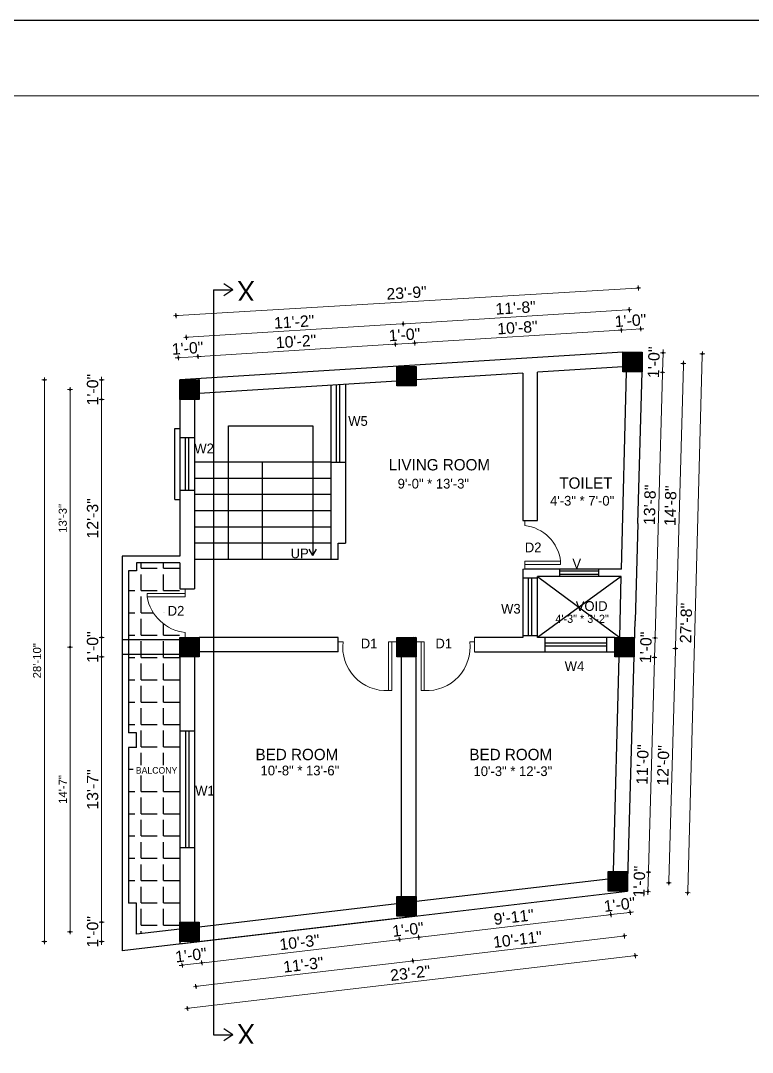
# Model space of a CAD drawing. Header units: inches. Extents: x 10143 to 20474, y -150 to 2442.
# Drawn here: x 18694 to 19145, y 1462 to 2098 of the extents above; entities that cross this region are included whole.
import ezdxf
from ezdxf.enums import TextEntityAlignment as Align

# ---------------------------------------------------------------- set-up
doc = ezdxf.new("R2010")
doc.units = ezdxf.units.IN
doc.header["$LTSCALE"] = 0.5
doc.header["$MEASUREMENT"] = 0
doc.header["$PDMODE"] = 66
for name, color, linetype, lineweight in [('0.13', 2, 'Continuous', 13), ('DW TEXT', 92, 'Continuous', 15), ('ELE1', 3, 'Continuous', 9), ('ELEVATION', 85, 'Continuous', 9), ('hatch', 9, 'Continuous', 0), ('Toilet', 7, 'Continuous', 25)]:
    doc.layers.add(name, color=color, linetype=linetype, lineweight=lineweight)
doc.styles.add('CEN', font='GOTHIC.TTF')
doc.styles.get("Standard").update_dxf_attribs({"font": 'arial.ttf'})
doc.dimstyles.new('S8', dxfattribs={"dimtxt": 5, "dimasz": 1, "dimexe": 6, "dimexo": 18, "dimgap": 1.9375, "dimtad": 1, "dimdec": 0, "dimzin": 3, "dimdsep": 46, "dimlunit": 4, "dimtxsty": 'Standard', "dimblk": 'dot 2', "dimcen": 12, "dimse1": 1, "dimse2": 1, "dimclrd": 1, "dimclre": 1, "dimclrt": 256, "dimadec": 0, "dimazin": 0, "dimtfac": 0.75, "dimtdec": 0, "dimtix": 1, "dimtmove": 1, "dimatfit": 3, "dimldrblk": 'DOT', "dimfxl": 1, "dimtolj": 1, "dimtzin": 0, "dimlwd": 9, "dimlwe": 9, "dimarcsym": 0})
pattern_1 = [(135, (19051.03505, -1856.22724), (-0.0883883476, -0.0883883476), [])]

# ---------------------------------------------------------------- blocks, each defined once
blk = doc.blocks.new('dot1')
at = {"layer": 'hatch'}
h = blk.add_hatch(color=256, dxfattribs=at)
edge = h.paths.add_edge_path()
edge.add_arc((0, 0), 1, 0, 360)
for p, q in [((3, 0), (-3, 0)), ((0, 3), (0, -3))]:
    blk.add_line(p, q, dxfattribs=at)
blk.add_circle((0, 0), 1, dxfattribs=at)
blk = doc.blocks.new('dot 2')
at = {"layer": 'hatch', "xscale": 0.5, "yscale": 0.5, "zscale": 0.5}
blk.add_blockref('dot1', (0, 0), dxfattribs=at)
blk = doc.blocks.new('*D2226')
at = {"layer": 'Defpoints', "color": 0, "transparency": 16777216}
for p in [(18792.19, 1528.5), (18804.19, 1529.92), (18805.73, 1516.8)]:
    blk.add_point(p, dxfattribs=at)
at = {"layer": 'Toilet', "color": 1, "lineweight": 9, "transparency": 16777216}
for p, q in [((18792.74, 1515.27), (18791.75, 1515.15)), ((18793.73, 1515.39), (18805.73, 1516.8)), ((18806.73, 1516.92), (18807.72, 1517.04))]:
    blk.add_line(p, q, dxfattribs=at)
for p, rotation in [((18793.73, 1515.39), 6.727351048226113), ((18805.73, 1516.8), 186.7273510482261)]:
    blk.add_blockref('dot 2', p, dxfattribs=dict(at, rotation=rotation))
at = {"layer": 'Toilet', "transparency": 16777216, "insert": (18799.09, 1521.57), "char_height": 7, "attachment_point": 5, "rotation": 6.72735}
blk.add_mtext('\\A1;1\'-0"', dxfattribs=at)
blk = doc.blocks.new('_Dot')
at = {"color": 0, "linetype": 'ByBlock', "lineweight": -2}
blk.add_line((-0.5, 0), (-1, 0), dxfattribs=at)
at = {"color": 0, "linetype": 'ByBlock', "const_width": 0.5}
blk.add_lwpolyline([(-0.25, 0, 1), (0.25, 0, 1)], format="xyb", close=True, dxfattribs=at)
blk = doc.blocks.new('*D2227')
at = {"layer": 'Defpoints', "color": 0, "transparency": 16777216}
for p in [(18925.81, 1545.68), (18804.19, 1529.92), (18927.52, 1531.17)]:
    blk.add_point(p, dxfattribs=at)
at = {"layer": 'Toilet', "color": 1, "lineweight": 9, "transparency": 16777216}
blk.add_line((18806.73, 1516.92), (18926.53, 1531.05), dxfattribs=at)
for p, rotation in [((18927.52, 1531.17), 6.727351048253515), ((18805.73, 1516.8), 186.7273510482535)]:
    blk.add_blockref('dot 2', p, dxfattribs=dict(at, rotation=rotation))
at = {"layer": 'Toilet', "transparency": 16777216, "insert": (18865.98, 1529.46), "char_height": 7, "attachment_point": 5, "rotation": 6.72735}
blk.add_mtext('\\A1;10\'-3"', dxfattribs=at)
blk = doc.blocks.new('*D2228')
at = {"layer": 'Defpoints', "color": 0, "transparency": 16777216}
for p in [(18925.81, 1545.68), (18937.81, 1545.68), (18939.35, 1532.56)]:
    blk.add_point(p, dxfattribs=at)
at = {"layer": 'Toilet', "color": 1, "lineweight": 9, "transparency": 16777216}
for p, q in [((18927.52, 1531.17), (18939.35, 1532.56)), ((18940.35, 1532.68), (18941.34, 1532.8)), ((18926.53, 1531.05), (18925.53, 1530.93))]:
    blk.add_line(p, q, dxfattribs=at)
for p, rotation in [((18927.52, 1531.17), 6.727351048253531), ((18939.35, 1532.56), 186.7273510482535)]:
    blk.add_blockref('dot 2', p, dxfattribs=dict(at, rotation=rotation))
at = {"layer": 'Toilet', "transparency": 16777216, "insert": (18932.79, 1537.34), "char_height": 7, "attachment_point": 5, "rotation": 6.72735}
blk.add_mtext('\\A1;1\'-0"', dxfattribs=at)
blk = doc.blocks.new('*D2229')
at = {"layer": 'Defpoints', "color": 0, "transparency": 16777216}
for p in [(19056.09, 1561.05), (18937.81, 1545.68), (19057.8, 1546.54)]:
    blk.add_point(p, dxfattribs=at)
at = {"layer": 'Toilet', "color": 1, "lineweight": 9, "transparency": 16777216}
blk.add_line((18940.35, 1532.68), (19056.8, 1546.42), dxfattribs=at)
for p, rotation in [((19057.8, 1546.54), 6.727351048253515), ((18939.35, 1532.56), 186.7273510482535)]:
    blk.add_blockref('dot 2', p, dxfattribs=dict(at, rotation=rotation))
at = {"layer": 'Toilet', "transparency": 16777216, "insert": (18997.93, 1545.02), "char_height": 7, "attachment_point": 5, "rotation": 6.72735}
blk.add_mtext('\\A1;9\'-11"', dxfattribs=at)
blk = doc.blocks.new('*D2230')
at = {"layer": 'Defpoints', "color": 0, "transparency": 16777216}
for p in [(19056.09, 1561.05), (19068.09, 1561.05), (19069.63, 1547.93)]:
    blk.add_point(p, dxfattribs=at)
at = {"layer": 'Toilet', "color": 1, "lineweight": 9, "transparency": 16777216}
for p, q in [((19056.8, 1546.42), (19055.81, 1546.3)), ((19057.8, 1546.54), (19069.63, 1547.93)), ((19070.63, 1548.05), (19071.62, 1548.17))]:
    blk.add_line(p, q, dxfattribs=at)
for p, rotation in [((19057.8, 1546.54), 6.727351048253531), ((19069.63, 1547.93), 186.7273510482535)]:
    blk.add_blockref('dot 2', p, dxfattribs=dict(at, rotation=rotation))
at = {"layer": 'Toilet', "transparency": 16777216, "insert": (19063.07, 1552.71), "char_height": 7, "attachment_point": 5, "rotation": 6.72735}
blk.add_mtext('\\A1;1\'-0"', dxfattribs=at)
blk = doc.blocks.new('*D2231')
at = {"layer": 'Defpoints', "color": 0, "transparency": 16777216}
for p in [(19062.09, 1567.05), (18931.81, 1551.68), (18935.78, 1518.04)]:
    blk.add_point(p, dxfattribs=at)
at = {"layer": 'Toilet', "color": 1, "lineweight": 9, "transparency": 16777216}
blk.add_line((19065.06, 1533.29), (18936.77, 1518.15), dxfattribs=at)
for p, rotation in [((19066.05, 1533.4), 6.727351048225874), ((18935.78, 1518.04), 186.7273510482259)]:
    blk.add_blockref('dot 2', p, dxfattribs=dict(at, rotation=rotation))
at = {"layer": 'Toilet', "transparency": 16777216, "insert": (19000.27, 1531.19), "char_height": 7, "attachment_point": 5, "rotation": 6.72735}
blk.add_mtext('\\A1;10\'-11"', dxfattribs=at)
blk = doc.blocks.new('*D2232')
at = {"layer": 'Defpoints', "color": 0, "transparency": 16777216}
for p in [(18931.81, 1551.68), (18798.19, 1535.92), (18802.15, 1502.27)]:
    blk.add_point(p, dxfattribs=at)
at = {"layer": 'Toilet', "color": 1, "lineweight": 9, "transparency": 16777216}
blk.add_line((18934.78, 1517.92), (18803.15, 1502.39), dxfattribs=at)
for p, rotation in [((18935.78, 1518.04), 6.727351048253611), ((18802.15, 1502.27), 186.7273510482536)]:
    blk.add_blockref('dot 2', p, dxfattribs=dict(at, rotation=rotation))
at = {"layer": 'Toilet', "transparency": 16777216, "insert": (18868.32, 1515.63), "char_height": 7, "attachment_point": 5, "rotation": 6.72735}
blk.add_mtext('\\A1;11\'-3"', dxfattribs=at)
blk = doc.blocks.new('*D2233')
at = {"layer": 'Defpoints', "color": 0, "transparency": 16777216}
for p in [(19068.09, 1561.05), (18792.19, 1528.5), (19072.78, 1521.25)]:
    blk.add_point(p, dxfattribs=at)
at = {"layer": 'Toilet', "color": 1, "lineweight": 9, "transparency": 16777216}
blk.add_line((18797.87, 1488.82), (19071.79, 1521.13), dxfattribs=at)
for p, rotation in [((19072.78, 1521.25), 6.727351048225743), ((18796.88, 1488.7), 186.7273510482257)]:
    blk.add_blockref('dot 2', p, dxfattribs=dict(at, rotation=rotation))
at = {"layer": 'Toilet', "transparency": 16777216, "insert": (18934.18, 1510.45), "char_height": 7, "attachment_point": 5, "rotation": 6.72735}
blk.add_mtext('\\A1;23\'-2"', dxfattribs=at)
blk = doc.blocks.new('*D2234')
at = {"layer": 'Defpoints', "color": 0, "transparency": 16777216}
for p in [(19066.13, 1711.41), (19097.52, 1710.53), (19062.09, 1567.05)]:
    blk.add_point(p, dxfattribs=at)
at = {"layer": 'Toilet', "color": 1, "lineweight": 9, "transparency": 16777216}
blk.add_line((19093.5, 1567.17), (19097.49, 1709.53), dxfattribs=at)
for p, rotation in [((19097.52, 1710.53), 88.39404783827474), ((19093.47, 1566.17), 268.3940478382747)]:
    blk.add_blockref('dot 2', p, dxfattribs=dict(at, rotation=rotation))
at = {"layer": 'Toilet', "transparency": 16777216, "insert": (19089.98, 1638.5), "char_height": 7, "attachment_point": 5, "rotation": 88.39405}
blk.add_mtext('\\A1;12\'-0"', dxfattribs=at)
blk = doc.blocks.new('*D2235')
at = {"layer": 'Defpoints', "color": 0, "transparency": 16777216}
for p in [(19071.06, 1887.14), (19102.44, 1886.26), (19066.13, 1711.41)]:
    blk.add_point(p, dxfattribs=at)
at = {"layer": 'Toilet', "color": 1, "lineweight": 9, "transparency": 16777216}
blk.add_line((19097.54, 1711.53), (19102.41, 1885.26), dxfattribs=at)
for p, rotation in [((19102.44, 1886.26), 88.3940478382136), ((19097.52, 1710.53), 268.3940478382136)]:
    blk.add_blockref('dot 2', p, dxfattribs=dict(at, rotation=rotation))
at = {"layer": 'Toilet', "transparency": 16777216, "insert": (19094.47, 1798.55), "char_height": 7, "attachment_point": 5, "rotation": 88.39405}
blk.add_mtext('\\A1;14\'-8"', dxfattribs=at)
blk = doc.blocks.new('*D2225')
at = {"layer": 'Defpoints', "color": 0, "transparency": 16777216}
for p in [(19068.42, 1573.05), (19080.93, 1572.69), (19068.09, 1561.05)]:
    blk.add_point(p, dxfattribs=at)
at = {"layer": 'Toilet', "color": 1, "lineweight": 9, "transparency": 16777216}
for p, q in [((19080.6, 1560.69), (19080.93, 1572.69)), ((19080.96, 1573.69), (19080.99, 1574.69)), ((19080.57, 1559.69), (19080.54, 1558.7))]:
    blk.add_line(p, q, dxfattribs=at)
for p, rotation in [((19080.93, 1572.69), 268.3940478382726), ((19080.6, 1560.69), 88.39404783827257)]:
    blk.add_blockref('dot 2', p, dxfattribs=dict(at, rotation=rotation))
at = {"layer": 'Toilet', "transparency": 16777216, "insert": (19075.25, 1566.85), "char_height": 7, "attachment_point": 5, "rotation": 88.39405}
blk.add_mtext('\\A1;1\'-0"', dxfattribs=at)
blk = doc.blocks.new('*D2236')
at = {"layer": 'Defpoints', "color": 0, "transparency": 16777216}
for p in [(19072.13, 1705.41), (19084.64, 1705.06), (19068.42, 1573.05)]:
    blk.add_point(p, dxfattribs=at)
at = {"layer": 'Toilet', "color": 1, "lineweight": 9, "transparency": 16777216}
blk.add_line((19080.96, 1573.69), (19084.62, 1704.06), dxfattribs=at)
for p, rotation in [((19084.64, 1705.06), 88.3940478382136), ((19080.93, 1572.69), 268.3940478382136)]:
    blk.add_blockref('dot 2', p, dxfattribs=dict(at, rotation=rotation))
at = {"layer": 'Toilet', "transparency": 16777216, "insert": (19077.28, 1639.03), "char_height": 7, "attachment_point": 5, "rotation": 88.39405}
blk.add_mtext('\\A1;11\'-0"', dxfattribs=at)
blk = doc.blocks.new('*D2237')
at = {"layer": 'Defpoints', "color": 0, "transparency": 16777216}
for p in [(19072.13, 1717.41), (19084.98, 1717.05), (19072.13, 1705.41)]:
    blk.add_point(p, dxfattribs=at)
at = {"layer": 'Toilet', "color": 1, "lineweight": 9, "transparency": 16777216}
for p, q in [((19084.64, 1705.06), (19084.98, 1717.05)), ((19085.01, 1718.05), (19085.04, 1719.05)), ((19084.62, 1704.06), (19084.59, 1703.06))]:
    blk.add_line(p, q, dxfattribs=at)
for p, rotation in [((19084.98, 1717.05), 268.3940478382136), ((19084.64, 1705.06), 88.39404783821358)]:
    blk.add_blockref('dot 2', p, dxfattribs=dict(at, rotation=rotation))
at = {"layer": 'Toilet', "transparency": 16777216, "insert": (19079.3, 1711.21), "char_height": 7, "attachment_point": 5, "rotation": 88.39405}
blk.add_mtext('\\A1;1\'-0"', dxfattribs=at)
blk = doc.blocks.new('*D2238')
at = {"layer": 'Defpoints', "color": 0, "transparency": 16777216}
for p in [(19077.06, 1881.14), (19089.57, 1880.79), (19072.13, 1717.41)]:
    blk.add_point(p, dxfattribs=at)
at = {"layer": 'Toilet', "color": 1, "lineweight": 9, "transparency": 16777216}
blk.add_line((19085.01, 1718.05), (19089.54, 1879.79), dxfattribs=at)
for p, rotation in [((19089.57, 1880.79), 88.3940478382136), ((19084.98, 1717.05), 268.3940478382136)]:
    blk.add_blockref('dot 2', p, dxfattribs=dict(at, rotation=rotation))
at = {"layer": 'Toilet', "transparency": 16777216, "insert": (19081.76, 1799.07), "char_height": 7, "attachment_point": 5, "rotation": 88.39405}
blk.add_mtext('\\A1;13\'-8"', dxfattribs=at)
blk = doc.blocks.new('*D2239')
at = {"layer": 'Defpoints', "color": 0, "transparency": 16777216}
for p in [(19077.06, 1893.14), (19089.91, 1892.78), (19077.06, 1881.14)]:
    blk.add_point(p, dxfattribs=at)
at = {"layer": 'Toilet', "color": 1, "lineweight": 9, "transparency": 16777216}
for p, q in [((19089.57, 1880.79), (19089.91, 1892.78)), ((19089.93, 1893.78), (19089.96, 1894.78)), ((19089.54, 1879.79), (19089.51, 1878.79))]:
    blk.add_line(p, q, dxfattribs=at)
for p, rotation in [((19089.91, 1892.78), 268.3940478382136), ((19089.57, 1880.79), 88.39404783821358)]:
    blk.add_blockref('dot 2', p, dxfattribs=dict(at, rotation=rotation))
at = {"layer": 'Toilet', "transparency": 16777216, "insert": (19084.23, 1886.94), "char_height": 7, "attachment_point": 5, "rotation": 88.39405}
blk.add_mtext('\\A1;1\'-0"', dxfattribs=at)
blk = doc.blocks.new('*D2240')
at = {"layer": 'Defpoints', "color": 0, "transparency": 16777216}
for p in [(19077.06, 1893.14), (19114.08, 1892.14), (19068.09, 1561.05)]:
    blk.add_point(p, dxfattribs=at)
at = {"layer": 'Toilet', "color": 1, "lineweight": 9, "transparency": 16777216}
blk.add_line((19105.13, 1561.04), (19114.05, 1891.14), dxfattribs=at)
for p, rotation in [((19114.08, 1892.14), 88.45204859075596), ((19105.1, 1560.04), 268.452048590756)]:
    blk.add_blockref('dot 2', p, dxfattribs=dict(at, rotation=rotation))
at = {"layer": 'Toilet', "transparency": 16777216, "insert": (19104.08, 1726.24), "char_height": 7, "attachment_point": 5, "rotation": 88.45205}
blk.add_mtext('\\A1;27\'-8"', dxfattribs=at)
blk = doc.blocks.new('*D2241')
at = {"layer": 'Defpoints', "color": 0, "transparency": 16777216}
for p in [(18803.33, 1890.49), (18792.19, 1876.09), (18804.19, 1876.84)]:
    blk.add_point(p, dxfattribs=at)
at = {"layer": 'Toilet', "color": 1, "lineweight": 9, "transparency": 16777216}
for p, q in [((18790.33, 1889.68), (18789.34, 1889.62)), ((18791.33, 1889.74), (18803.33, 1890.49)), ((18804.33, 1890.55), (18805.33, 1890.61))]:
    blk.add_line(p, q, dxfattribs=at)
for p, rotation in [((18791.33, 1889.74), 3.575827605927389), ((18803.33, 1890.49), 183.5758276059273)]:
    blk.add_blockref('dot 2', p, dxfattribs=dict(at, rotation=rotation))
at = {"layer": 'Toilet', "transparency": 16777216, "insert": (18796.99, 1895.62), "char_height": 7, "attachment_point": 5, "rotation": 3.57583}
blk.add_mtext('\\A1;1\'-0"', dxfattribs=at)
blk = doc.blocks.new('*D2242')
at = {"layer": 'Defpoints', "color": 0, "transparency": 16777216}
for p in [(18924.95, 1898.09), (18925.81, 1884.44), (18804.19, 1876.84)]:
    blk.add_point(p, dxfattribs=at)
at = {"layer": 'Toilet', "color": 1, "lineweight": 9, "transparency": 16777216}
blk.add_line((18804.33, 1890.55), (18923.96, 1898.03), dxfattribs=at)
for p, rotation in [((18924.95, 1898.09), 3.575827605928077), ((18803.33, 1890.49), 183.5758276059281)]:
    blk.add_blockref('dot 2', p, dxfattribs=dict(at, rotation=rotation))
at = {"layer": 'Toilet', "transparency": 16777216, "insert": (18863.8, 1899.79), "char_height": 7, "attachment_point": 5, "rotation": 3.57583}
blk.add_mtext('\\A1;10\'-2"', dxfattribs=at)
blk = doc.blocks.new('*D2243')
at = {"layer": 'Defpoints', "color": 0, "transparency": 16777216}
for p in [(18936.91, 1898.84), (18925.81, 1884.44), (18937.81, 1884.44)]:
    blk.add_point(p, dxfattribs=at)
at = {"layer": 'Toilet', "color": 1, "lineweight": 9, "transparency": 16777216}
for p, q in [((18923.96, 1898.03), (18922.96, 1897.97)), ((18924.95, 1898.09), (18936.91, 1898.84)), ((18937.91, 1898.9), (18938.9, 1898.96))]:
    blk.add_line(p, q, dxfattribs=at)
for p, rotation in [((18924.95, 1898.09), 3.575827605928028), ((18936.91, 1898.84), 183.5758276059281)]:
    blk.add_blockref('dot 2', p, dxfattribs=dict(at, rotation=rotation))
at = {"layer": 'Toilet', "transparency": 16777216, "insert": (18930.59, 1903.96), "char_height": 7, "attachment_point": 5, "rotation": 3.57583}
blk.add_mtext('\\A1;1\'-0"', dxfattribs=at)
blk = doc.blocks.new('*D2244')
at = {"layer": 'Defpoints', "color": 0, "transparency": 16777216}
for p in [(19064.21, 1906.79), (19065.06, 1893.14), (18937.81, 1884.44)]:
    blk.add_point(p, dxfattribs=at)
at = {"layer": 'Toilet', "color": 1, "lineweight": 9, "transparency": 16777216}
blk.add_line((18937.91, 1898.9), (19063.21, 1906.73), dxfattribs=at)
for p, rotation in [((19064.21, 1906.79), 3.575827605928077), ((18936.91, 1898.84), 183.5758276059281)]:
    blk.add_blockref('dot 2', p, dxfattribs=dict(at, rotation=rotation))
at = {"layer": 'Toilet', "transparency": 16777216, "insert": (19000.21, 1908.32), "char_height": 7, "attachment_point": 5, "rotation": 3.57583}
blk.add_mtext('\\A1;10\'-8"', dxfattribs=at)
blk = doc.blocks.new('*D2245')
at = {"layer": 'Defpoints', "color": 0, "transparency": 16777216}
for p in [(19076.16, 1907.54), (19065.06, 1893.14), (19077.06, 1893.14)]:
    blk.add_point(p, dxfattribs=at)
at = {"layer": 'Toilet', "color": 1, "lineweight": 9, "transparency": 16777216}
for p, q in [((19063.21, 1906.73), (19062.21, 1906.67)), ((19064.21, 1906.79), (19076.16, 1907.54)), ((19077.16, 1907.6), (19078.16, 1907.66))]:
    blk.add_line(p, q, dxfattribs=at)
for p, rotation in [((19064.21, 1906.79), 3.575827605928108), ((19076.16, 1907.54), 183.5758276059281)]:
    blk.add_blockref('dot 2', p, dxfattribs=dict(at, rotation=rotation))
at = {"layer": 'Toilet', "transparency": 16777216, "insert": (19069.84, 1912.67), "char_height": 7, "attachment_point": 5, "rotation": 3.57583}
blk.add_mtext('\\A1;1\'-0"', dxfattribs=at)
blk = doc.blocks.new('*D2246')
at = {"layer": 'Defpoints', "color": 0, "transparency": 16777216}
for p in [(18929.8, 1910.65), (19071.06, 1887.14), (18931.81, 1878.44)]:
    blk.add_point(p, dxfattribs=at)
at = {"layer": 'Toilet', "color": 1, "lineweight": 9, "transparency": 16777216}
blk.add_line((19068.05, 1919.29), (18930.79, 1910.71), dxfattribs=at)
for p, rotation in [((19069.05, 1919.35), 3.575843646370442), ((18929.8, 1910.65), 183.5758436463704)]:
    blk.add_blockref('dot 2', p, dxfattribs=dict(at, rotation=rotation))
at = {"layer": 'Toilet', "transparency": 16777216, "insert": (18999.08, 1920.5), "char_height": 7, "attachment_point": 5, "rotation": 3.57584}
blk.add_mtext('\\A1;11\'-8"', dxfattribs=at)
blk = doc.blocks.new('*D2247')
at = {"layer": 'Defpoints', "color": 0, "transparency": 16777216}
for p in [(18796.17, 1902.3), (18931.81, 1878.44), (18798.19, 1870.09)]:
    blk.add_point(p, dxfattribs=at)
at = {"layer": 'Toilet', "color": 1, "lineweight": 9, "transparency": 16777216}
blk.add_line((18928.8, 1910.59), (18797.17, 1902.36), dxfattribs=at)
for p, rotation in [((18929.8, 1910.65), 3.575843646351018), ((18796.17, 1902.3), 183.575843646351)]:
    blk.add_blockref('dot 2', p, dxfattribs=dict(at, rotation=rotation))
at = {"layer": 'Toilet', "transparency": 16777216, "insert": (18862.64, 1911.92), "char_height": 7, "attachment_point": 5, "rotation": 3.57584}
blk.add_mtext('\\A1;11\'-2"', dxfattribs=at)
blk = doc.blocks.new('*D2248')
at = {"layer": 'Defpoints', "color": 0, "transparency": 16777216}
for p in [(18789.82, 1915.7), (19077.06, 1893.14), (18792.19, 1876.09)]:
    blk.add_point(p, dxfattribs=at)
at = {"layer": 'Toilet', "color": 1, "lineweight": 9, "transparency": 16777216}
blk.add_line((19073.69, 1932.69), (18790.81, 1915.76), dxfattribs=at)
for p, rotation in [((19074.69, 1932.75), 3.425574687814992), ((18789.82, 1915.7), 183.425574687815)]:
    blk.add_blockref('dot 2', p, dxfattribs=dict(at, rotation=rotation))
at = {"layer": 'Toilet', "transparency": 16777216, "insert": (18931.92, 1929.73), "char_height": 7, "attachment_point": 5, "rotation": 3.42557}
blk.add_mtext('\\A1;23\'-9"', dxfattribs=at)
blk = doc.blocks.new('*D2249')
at = {"layer": 'Defpoints', "color": 0, "transparency": 16777216}
for p in [(18792.19, 1876.09), (18744.02, 1864.09), (18792.19, 1864.09)]:
    blk.add_point(p, dxfattribs=at)
at = {"layer": 'Toilet', "color": 1, "lineweight": 9, "transparency": 16777216}
for p, q in [((18744.02, 1877.09), (18744.02, 1878.09)), ((18744.02, 1876.09), (18744.02, 1864.09)), ((18744.02, 1863.09), (18744.02, 1862.09))]:
    blk.add_line(p, q, dxfattribs=at)
for p, rotation in [((18744.02, 1876.09), 270), ((18744.02, 1864.09), 90)]:
    blk.add_blockref('dot 2', p, dxfattribs=dict(at, rotation=rotation))
at = {"layer": 'Toilet', "transparency": 16777216, "insert": (18738.51, 1870.09), "char_height": 7, "attachment_point": 5, "rotation": 90}
blk.add_mtext('\\A1;1\'-0"', dxfattribs=at)
blk = doc.blocks.new('*D2250')
at = {"layer": 'Defpoints', "color": 0, "transparency": 16777216}
for p in [(18792.19, 1864.09), (18744.02, 1717.41), (18792.19, 1717.41)]:
    blk.add_point(p, dxfattribs=at)
at = {"layer": 'Toilet', "color": 1, "lineweight": 9, "transparency": 16777216}
blk.add_line((18744.02, 1863.09), (18744.02, 1718.41), dxfattribs=at)
for p, rotation in [((18744.02, 1864.09), 90), ((18744.02, 1717.41), 270)]:
    blk.add_blockref('dot 2', p, dxfattribs=dict(at, rotation=rotation))
at = {"layer": 'Toilet', "transparency": 16777216, "insert": (18738.5, 1790.75), "char_height": 7, "attachment_point": 5, "rotation": 90}
blk.add_mtext('\\A1;12\'-3"', dxfattribs=at)
blk = doc.blocks.new('*D2251')
at = {"layer": 'Defpoints', "color": 0, "transparency": 16777216}
for p in [(18792.19, 1717.41), (18744.02, 1705.41), (18792.19, 1705.41)]:
    blk.add_point(p, dxfattribs=at)
at = {"layer": 'Toilet', "color": 1, "lineweight": 9, "transparency": 16777216}
for p, q in [((18744.02, 1718.41), (18744.02, 1719.41)), ((18744.02, 1717.41), (18744.02, 1705.41)), ((18744.02, 1704.41), (18744.02, 1703.41))]:
    blk.add_line(p, q, dxfattribs=at)
for p, rotation in [((18744.02, 1717.41), 270), ((18744.02, 1705.41), 90)]:
    blk.add_blockref('dot 2', p, dxfattribs=dict(at, rotation=rotation))
at = {"layer": 'Toilet', "transparency": 16777216, "insert": (18738.51, 1711.41), "char_height": 7, "attachment_point": 5, "rotation": 90}
blk.add_mtext('\\A1;1\'-0"', dxfattribs=at)
blk = doc.blocks.new('*D2252')
at = {"layer": 'Defpoints', "color": 0, "transparency": 16777216}
for p in [(18792.19, 1705.41), (18744.02, 1541.92), (18792.19, 1541.92)]:
    blk.add_point(p, dxfattribs=at)
at = {"layer": 'Toilet', "color": 1, "lineweight": 9, "transparency": 16777216}
blk.add_line((18744.02, 1704.41), (18744.02, 1542.92), dxfattribs=at)
for p, rotation in [((18744.02, 1705.41), 90), ((18744.02, 1541.92), 270)]:
    blk.add_blockref('dot 2', p, dxfattribs=dict(at, rotation=rotation))
at = {"layer": 'Toilet', "transparency": 16777216, "insert": (18738.5, 1623.66), "char_height": 7, "attachment_point": 5, "rotation": 90}
blk.add_mtext('\\A1;13\'-7"', dxfattribs=at)
blk = doc.blocks.new('*D2253')
at = {"layer": 'Defpoints', "color": 0, "transparency": 16777216}
for p in [(18792.19, 1541.92), (18744.02, 1529.92), (18792.19, 1529.92)]:
    blk.add_point(p, dxfattribs=at)
at = {"layer": 'Toilet', "color": 1, "lineweight": 9, "transparency": 16777216}
for p, q in [((18744.02, 1542.92), (18744.02, 1543.92)), ((18744.02, 1541.92), (18744.02, 1529.92)), ((18744.02, 1528.92), (18744.02, 1527.92))]:
    blk.add_line(p, q, dxfattribs=at)
for p, rotation in [((18744.02, 1541.92), 270), ((18744.02, 1529.92), 90)]:
    blk.add_blockref('dot 2', p, dxfattribs=dict(at, rotation=rotation))
at = {"layer": 'Toilet', "transparency": 16777216, "insert": (18738.51, 1535.92), "char_height": 7, "attachment_point": 5, "rotation": 90}
blk.add_mtext('\\A1;1\'-0"', dxfattribs=at)
blk = doc.blocks.new('*D2254')
at = {"layer": 'Defpoints', "color": 0, "transparency": 16777216}
for p in [(18724.61, 1711.41), (18798.19, 1711.41), (18798.19, 1535.92)]:
    blk.add_point(p, dxfattribs=at)
at = {"layer": 'Toilet', "color": 1, "lineweight": 9, "transparency": 16777216}
blk.add_line((18724.61, 1536.92), (18724.61, 1710.41), dxfattribs=at)
for p, rotation in [((18724.61, 1711.41), 90), ((18724.61, 1535.92), 270)]:
    blk.add_blockref('dot 2', p, dxfattribs=dict(at, rotation=rotation))
at = {"layer": 'Toilet', "transparency": 16777216, "insert": (18720.16, 1623.66), "char_height": 5, "attachment_point": 5, "rotation": 90}
blk.add_mtext('\\A1;14\'-7"', dxfattribs=at)
blk = doc.blocks.new('*D2255')
at = {"layer": 'Defpoints', "color": 0, "transparency": 16777216}
for p in [(18724.61, 1870.09), (18798.19, 1870.09), (18798.19, 1711.41)]:
    blk.add_point(p, dxfattribs=at)
at = {"layer": 'Toilet', "color": 1, "lineweight": 9, "transparency": 16777216}
blk.add_line((18724.61, 1712.41), (18724.61, 1869.09), dxfattribs=at)
for p, rotation in [((18724.61, 1870.09), 90), ((18724.61, 1711.41), 270)]:
    blk.add_blockref('dot 2', p, dxfattribs=dict(at, rotation=rotation))
at = {"layer": 'Toilet', "transparency": 16777216, "insert": (18720.11, 1790.75), "char_height": 5, "attachment_point": 5, "rotation": 90}
blk.add_mtext('\\A1;13\'-3"', dxfattribs=at)
blk = doc.blocks.new('*D2256')
at = {"layer": 'Defpoints', "color": 0, "transparency": 16777216}
for p in [(18792.19, 1876.09), (18708.8, 1529.92), (18792.19, 1529.92)]:
    blk.add_point(p, dxfattribs=at)
at = {"layer": 'Toilet', "color": 1, "lineweight": 9, "transparency": 16777216}
blk.add_line((18708.8, 1875.09), (18708.8, 1530.92), dxfattribs=at)
for p, rotation in [((18708.8, 1876.09), 90), ((18708.8, 1529.92), 270)]:
    blk.add_blockref('dot 2', p, dxfattribs=dict(at, rotation=rotation))
at = {"layer": 'Toilet', "transparency": 16777216, "insert": (18704.31, 1703), "char_height": 5, "attachment_point": 5, "rotation": 90}
blk.add_mtext('\\A1;28\'-10"', dxfattribs=at)

msp = doc.modelspace()

# ---------------------------------------------------------------- hatches: boundary and pattern name
at = {"layer": 'Toilet'}
h = msp.add_hatch(dxfattribs=at)
h.set_pattern_fill('ANSI31', color=256, angle=90)
h.set_pattern_definition(pattern_1)
h.paths.add_polyline_path([(19077.06, 1893.14), (19065.06, 1893.14), (19065.06, 1893.14), (19065.06, 1881.14), (19077.06, 1881.14)])
h = msp.add_hatch(dxfattribs=at)
h.set_pattern_fill('ANSI31', color=256, angle=90)
h.set_pattern_definition(pattern_1)
h.paths.add_polyline_path([(18792.19, 1541.92), (18792.19, 1529.92), (18804.19, 1529.92), (18804.19, 1541.92)])
h.paths.add_polyline_path([(18792.19, 1705.41), (18804.19, 1705.41), (18804.19, 1717.41), (18792.19, 1717.41)])
h.paths.add_polyline_path([(18804.19, 1864.09), (18804.19, 1876.09), (18792.19, 1876.09), (18792.19, 1864.09)])
h.paths.add_polyline_path([(18937.81, 1872.44), (18937.81, 1884.44), (18925.81, 1884.44), (18925.81, 1872.44)])
h.paths.add_polyline_path([(19060.13, 1717.41), (19060.13, 1705.41), (19072.13, 1705.41), (19072.13, 1717.41)])
h.paths.add_polyline_path([(19056.09, 1561.05), (19068.09, 1561.05), (19068.09, 1573.05), (19056.09, 1573.05)])
h.paths.add_polyline_path([(18937.81, 1557.68), (18925.81, 1557.68), (18925.81, 1545.68), (18937.81, 1545.68)])
h.paths.add_polyline_path([(18937.81, 1705.41), (18937.81, 1717.41), (18925.81, 1717.41), (18925.81, 1705.41)])
h = msp.add_hatch(dxfattribs=at)
h.set_pattern_fill('ANGLE', color=256, scale=50)
h.set_pattern_definition([(0, (-3259.198, 0), (0, 13.75), [10, -3.75]), (90, (-3259.198, 0), (-13.75, 8e-16), [10, -3.75])])
edge = h.paths.add_edge_path()
edge.add_line((18792.19, 1717.41), (18795.44, 1717.41))
edge.add_line((18795.44, 1717.41), (18795.44, 1720.41))
edge.add_arc((18798.5, 1747.14), 26.9, 190.12311, 263.4705, ccw=False)
edge.add_line((18772.02, 1742.41), (18772.02, 1744.41))
edge.add_line((18772.02, 1744.41), (18795.44, 1744.41))
edge.add_line((18795.44, 1744.41), (18795.44, 1747.41))
edge.add_line((18795.44, 1747.41), (18792.69, 1747.41))
edge.add_line((18792.69, 1747.41), (18792.19, 1747.41))
edge.add_line((18792.19, 1747.41), (18792.19, 1763.41))
edge.add_line((18792.19, 1763.41), (18765.62, 1763.41))
edge.add_line((18765.62, 1763.41), (18765.62, 1758.41))
edge.add_line((18765.62, 1758.41), (18760.62, 1758.41))
edge.add_line((18760.62, 1758.41), (18760.62, 1658.5))
edge.add_line((18760.62, 1658.5), (18765.62, 1658.5))
edge.add_line((18765.62, 1658.5), (18765.62, 1649.5))
edge.add_line((18765.62, 1649.5), (18760.62, 1649.5))
edge.add_line((18760.62, 1649.5), (18760.62, 1553.5))
edge.add_line((18760.62, 1553.5), (18765.62, 1553.5))
edge.add_line((18765.62, 1553.5), (18765.62, 1534.43))
edge.add_line((18765.62, 1534.43), (18792.19, 1537.5))
edge.add_line((18792.19, 1537.5), (18792.19, 1541.92))
edge.add_line((18792.19, 1541.92), (18792.19, 1717.41))
h.paths.add_polyline_path([(18763.5, 1632.29), (18792.28, 1632.29), (18792.28, 1638.6), (18763.5, 1638.6)], flags=16)

# ---------------------------------------------------------------- linework, layer by layer
at = {"layer": '0.13', "color": 0, "ltscale": 0.5}
for p, q in [((19007.48, 1789.41), (19003.48, 1789.41)), ((19007.48, 1759.41), (19003.48, 1759.41)), ((18792.69, 1747.41), (18796.69, 1747.41)), ((18792.69, 1717.41), (18796.69, 1717.41)), ((18925.81, 1717.41), (18925.81, 1713.41)), ((18937.81, 1717.41), (18937.81, 1713.41)), ((18973.81, 1717.41), (18973.81, 1708.41))]:
    msp.add_line(p, q, dxfattribs=at)
at = {"layer": 'Defpoints'}
msp.add_lwpolyline([(20473.76, 2097.54), (17296.16, 2097.54), (17296.16, -150.43), (20473.76, -150.43)], close=True, dxfattribs=at)
at = {"layer": 'ELE1'}
msp.add_lwpolyline([(17342.47, 2051.22), (20427.44, 2051.22), (20427.44, -104.11), (17342.47, -104.11)], close=True, dxfattribs=at)
at = {"layer": 'ELEVATION', "color": 146, "ltscale": 0.25, "true_color": 0x105689}
for p, q in [((19004.72, 1786.41), (19004.72, 1789.41)), ((19026.81, 1764.41), (19004.72, 1764.41)), ((19004.72, 1764.41), (19004.72, 1762.41)), ((19004.72, 1759.41), (19004.72, 1762.41)), ((19004.72, 1762.41), (19026.81, 1762.41)), ((19026.81, 1762.41), (19026.81, 1764.41)), ((18795.44, 1744.41), (18772.02, 1744.41)), ((18772.02, 1744.41), (18772.02, 1742.41)), ((18772.02, 1742.41), (18795.44, 1742.41)), ((18795.44, 1747.41), (18795.44, 1744.41)), ((18795.44, 1742.41), (18795.44, 1744.41)), ((18795.44, 1720.41), (18795.44, 1717.41)), ((18889.81, 1714.65), (18892.81, 1714.65)), ((18920.81, 1684.65), (18920.81, 1714.65)), ((18920.81, 1714.65), (18922.81, 1714.65)), ((18925.81, 1714.65), (18922.81, 1714.65)), ((18922.81, 1714.65), (18922.81, 1684.65)), ((18937.81, 1714.65), (18940.81, 1714.65)), ((18940.81, 1714.65), (18940.81, 1684.65)), ((18942.81, 1714.65), (18940.81, 1714.65)), ((18942.81, 1684.65), (18942.81, 1714.65)), ((18973.81, 1714.65), (18970.81, 1714.65)), ((18922.81, 1684.65), (18920.81, 1684.65)), ((18940.81, 1684.65), (18942.81, 1684.65))]:
    msp.add_line(p, q, dxfattribs=at)
for centre, radius, start, end in [((19001.55, 1761.13), 25.48, 7.39655, 82.84168), ((18798.5, 1747.14), 26.9, 190.12311, 263.4705), ((18919.36, 1711.36), 26.75, 172.93802, 273.11211), ((18944.26, 1711.36), 26.75, 266.88789, 7.06198)]:
    msp.add_arc(centre, radius, start, end, dxfattribs=at)
at = {"layer": 'Toilet'}
for p, q in [((18824.94, 1931.58), (18819.27, 1935.28)), ((18812.94, 1931.58), (18812.94, 1472.54)), ((18812.94, 1931.58), (18824.94, 1931.58)), ((18824.94, 1931.58), (18819.27, 1927.88)), ((19065.06, 1893.14), (18792.19, 1876.09)), ((19065.06, 1884.12), (19012.48, 1880.84)), ((18792.19, 1876.09), (18792.19, 1767.41)), ((18804.19, 1876.09), (18804.19, 1876.84)), ((19003.48, 1880.28), (18937.81, 1876.17)), ((19003.48, 1880.28), (19003.48, 1789.41)), ((19012.48, 1789.41), (19012.48, 1880.84)), ((19064.27, 1759.41), (19067.45, 1881.14)), ((19074.44, 1787.68), (19077.06, 1881.14)), ((18925.81, 1875.42), (18804.19, 1867.82)), ((18885.19, 1872.88), (18885.19, 1765.41)), ((18888.69, 1825.41), (18888.69, 1873.07)), ((18890.69, 1825.41), (18890.69, 1873.26)), ((18894.19, 1873.45), (18894.19, 1775.41)), ((18801.19, 1864.09), (18801.19, 1747.41)), ((18789.19, 1802.41), (18789.19, 1846.09)), ((18789.19, 1846.09), (18792.19, 1846.09)), ((18822.19, 1765.41), (18822.19, 1847.83)), ((18822.19, 1847.83), (18874.19, 1847.83)), ((18874.19, 1847.83), (18874.19, 1767.8)), ((18792.19, 1840.59), (18801.19, 1840.59)), ((18795.69, 1807.91), (18795.69, 1840.59)), ((18797.69, 1807.91), (18797.69, 1840.59)), ((18843.19, 1825.41), (18801.19, 1825.41)), ((18843.19, 1765.41), (18843.19, 1825.41)), ((18885.19, 1825.41), (18843.19, 1825.41)), ((18843.19, 1765.41), (18843.19, 1825.41)), ((18885.19, 1825.41), (18894.19, 1825.41)), ((18843.19, 1815.41), (18801.19, 1815.41)), ((18885.19, 1815.41), (18843.19, 1815.41)), ((18801.19, 1807.91), (18792.19, 1807.91)), ((18789.19, 1802.41), (18792.19, 1802.41)), ((18843.19, 1805.41), (18801.19, 1805.41)), ((18885.19, 1805.41), (18843.19, 1805.41)), ((18843.19, 1795.41), (18801.19, 1795.41)), ((18885.19, 1795.41), (18843.19, 1795.41)), ((19003.48, 1789.41), (19012.48, 1789.41)), ((19074.44, 1787.68), (19072.76, 1727.68)), ((18843.19, 1785.41), (18801.19, 1785.41)), ((18885.19, 1785.41), (18843.19, 1785.41)), ((18843.19, 1775.41), (18801.19, 1775.41)), ((18885.19, 1775.41), (18843.19, 1775.41)), ((18889.81, 1775.41), (18894.19, 1775.41)), ((18889.81, 1765.41), (18889.81, 1775.41)), ((18874.19, 1767.8), (18871.93, 1771.68)), ((18874.19, 1767.8), (18876.44, 1771.68)), ((18756.62, 1767.41), (18756.62, 1524.31)), ((18792.19, 1767.41), (18756.62, 1767.41)), ((18765.62, 1763.41), (18765.62, 1758.41)), ((18792.19, 1763.41), (18765.62, 1763.41)), ((18792.19, 1763.41), (18792.19, 1747.41)), ((18843.19, 1765.41), (18801.19, 1765.41)), ((18885.19, 1765.41), (18843.19, 1765.41)), ((18889.81, 1765.41), (18885.19, 1765.41)), ((18760.62, 1758.41), (18760.62, 1658.5)), ((18765.62, 1758.41), (18760.62, 1758.41)), ((19003.48, 1759.41), (19003.48, 1717.41)), ((19064.27, 1759.41), (19004.72, 1759.41)), ((19026.32, 1754.91), (19026.32, 1759.41)), ((19050.32, 1758.16), (19026.32, 1758.16)), ((19050.32, 1756.16), (19026.32, 1756.16)), ((19050.32, 1754.91), (19050.32, 1759.41)), ((19012.48, 1753.91), (19003.48, 1753.91)), ((19006.98, 1718.41), (19006.98, 1753.91)), ((19008.98, 1718.41), (19008.98, 1753.91)), ((19064.16, 1754.91), (19012.48, 1754.91)), ((19064.16, 1754.91), (19012.48, 1717.41)), ((19012.48, 1754.91), (19063.18, 1717.41)), ((19012.48, 1717.41), (19012.48, 1754.91)), ((19063.18, 1717.41), (19064.16, 1754.91)), ((18792.19, 1747.41), (18801.19, 1747.41)), ((19068.09, 1561.05), (19072.76, 1727.68)), ((19072.73, 1726.41), (19072.72, 1726.41)), ((18792.19, 1717.41), (18792.19, 1528.5)), ((18889.81, 1717.41), (18804.19, 1717.41)), ((18889.81, 1708.41), (18889.81, 1717.41)), ((19003.48, 1717.41), (18973.81, 1717.41)), ((19012.48, 1718.41), (19003.48, 1718.41)), ((19060.13, 1717.41), (19012.48, 1717.41)), ((19017.31, 1708.41), (19017.31, 1717.41)), ((19055.31, 1708.41), (19055.31, 1717.41)), ((18792.19, 1715.91), (18756.62, 1715.91)), ((19055.31, 1713.91), (19017.31, 1713.91)), ((19055.31, 1711.91), (19017.31, 1711.91)), ((18792.19, 1706.91), (18756.62, 1706.91)), ((18801.19, 1705.41), (18801.19, 1541.92)), ((18889.81, 1708.41), (18804.19, 1708.41)), ((18928.81, 1557.68), (18928.81, 1705.41)), ((18937.81, 1554.56), (18937.81, 1705.41)), ((18973.81, 1708.41), (19060.13, 1708.41)), ((19059.41, 1573.05), (19062.87, 1705.41)), ((18765.62, 1658.5), (18760.62, 1658.5)), ((18765.62, 1649.5), (18765.62, 1658.5)), ((18801.19, 1659.66), (18792.19, 1659.66)), ((18795.69, 1659.66), (18795.69, 1587.66)), ((18797.69, 1659.66), (18797.69, 1587.66)), ((18760.62, 1649.5), (18760.62, 1553.5)), ((18765.62, 1649.5), (18760.62, 1649.5)), ((18801.19, 1587.66), (18792.19, 1587.66)), ((19059.41, 1573.05), (19068.42, 1573.05)), ((18937.81, 1554.74), (19056.09, 1568.69)), ((18792.19, 1528.5), (19068.09, 1561.05)), ((18765.62, 1553.5), (18760.62, 1553.5)), ((18765.62, 1534.43), (18765.62, 1553.5)), ((18804.19, 1538.98), (18925.81, 1553.32)), ((18937.81, 1545.68), (18756.62, 1524.31)), ((18792.19, 1537.56), (18765.62, 1534.43)), ((18824.94, 1472.54), (18819.27, 1476.24)), ((18812.94, 1472.54), (18824.94, 1472.54)), ((18824.94, 1472.54), (18819.27, 1468.84))]:
    msp.add_line(p, q, dxfattribs=at)
for points in [[(19065.06, 1881.14), (19065.06, 1893.14), (19077.06, 1893.14), (19077.06, 1881.14)], [(18925.81, 1872.44), (18925.81, 1884.44), (18937.81, 1884.44), (18937.81, 1872.44)], [(18792.19, 1864.09), (18792.19, 1876.09), (18804.19, 1876.09), (18804.19, 1864.09)], [(18792.19, 1705.41), (18792.19, 1717.41), (18804.19, 1717.41), (18804.19, 1705.41)], [(18925.81, 1705.41), (18925.81, 1717.41), (18937.81, 1717.41), (18937.81, 1705.41)], [(19060.13, 1705.41), (19060.13, 1717.41), (19072.13, 1717.41), (19072.13, 1705.41)], [(19056.09, 1561.05), (19056.09, 1573.05), (19068.09, 1573.05), (19068.09, 1561.05)], [(18925.81, 1545.68), (18925.81, 1557.68), (18937.81, 1557.68), (18937.81, 1545.68)], [(18792.19, 1529.92), (18792.19, 1541.92), (18804.19, 1541.92), (18804.19, 1529.92)]]:
    msp.add_lwpolyline(points, close=True, dxfattribs=at)

# ---------------------------------------------------------------- texts
at = {"layer": 'DW TEXT', "ltscale": 0.13, "style": 'CEN'}
for p in [(18832.99, 1931.01), (18832.99, 1473.1)]:
    msp.add_text('X', height=12, rotation=180, dxfattribs=at).set_placement(p, align=Align.MIDDLE_CENTER)
for s, height, p in [('W5', 6, (18901.98, 1850.78)), ('W2', 6, (18807.2, 1833.88)), ('LIVING ROOM ', 7, (18953.42, 1823.82)), ('9\'-0" * 13\'-3"', 6, (18948.39, 1812.16)), ('TOILET', 7, (19042.35, 1812.53)), ('4\'-3" * 7\'-0"', 6, (19040.04, 1801.62)), ('D2', 6, (19009.87, 1772.86)), ('UP', 6, (18866.04, 1769.19)), ('V', 6, (19036.73, 1762.83)), ('D2', 6, (18789.87, 1733.8)), ('W3', 6, (18996.15, 1735.04)), ('VOID', 6, (19045.91, 1736.72)), ('4\'-3" * 3\'-2"', 5, (19040.04, 1728.87)), ('D1', 6, (18908.81, 1713.65)), ('D1', 6, (18954.81, 1713.65)), ('W4', 6, (19035.32, 1699.67)), ('BED ROOM', 7, (18864.34, 1645.23)), ('BED ROOM', 7, (18996.08, 1645.23)), ('BALCONY', 4, (18777.89, 1635.45)), ('10\'-8" * 13\'-6"', 6, (18866.18, 1635.36)), ('10\'-3" * 12\'-3"', 6, (18997.38, 1634.94)), ('W1', 6, (18807.71, 1622.93))]:
    msp.add_text(s, height=height, dxfattribs=at).set_placement(p, align=Align.MIDDLE_CENTER)

# ---------------------------------------------------------------- dimensions: what is measured, and where the dimension line sits
at = {"layer": 'Toilet'}
for p1, p2, distance, picture, middle in [((19077.06, 1893.14), (18792.19, 1876.09), -39.68, '*D2248', (18931.92, 1929.73)), ((19071.06, 1887.14), (18931.81, 1878.44), -32.27, '*D2246', (18999.08, 1920.5)), ((18792.19, 1876.09), (18804.19, 1876.84), 13.68, '*D2241', (18796.99, 1895.62)), ((19068.09, 1561.05), (19077.06, 1893.14), -37.03, '*D2240', (19104.08, 1726.24)), ((19062.09, 1567.05), (19066.13, 1711.41), -31.39, '*D2234', (19089.98, 1638.5)), ((19068.09, 1561.05), (19068.42, 1573.05), -12.51, '*D2225', (19075.25, 1566.85)), ((19062.09, 1567.05), (18931.81, 1551.68), 33.88, '*D2231', (19000.27, 1531.19)), ((18792.19, 1528.5), (19068.09, 1561.05), -40.07, '*D2233', (18934.18, 1510.45)), ((18792.19, 1528.5), (18804.19, 1529.92), -13.2, '*D2226', (18799.09, 1521.57))]:
    dim = msp.add_aligned_dim(p1=p1, p2=p2, distance=distance, dimstyle='S8', override={"dimtxt": 7, "dimfxl": 2, "dimfxlon": 1, "dimarcsym": 1}, dxfattribs=at)
    dim.commit()
    dim.dimension.update_dxf_attribs({"geometry": picture, "text_midpoint": middle})
for base, p1, p2, angle, override, picture, middle in [((18796.17, 1902.3), (18931.81, 1878.44), (18798.19, 1870.09), 3.57584, {"dimtxt": 7, "dimfxl": 2, "dimfxlon": 1, "dimarcsym": 1}, '*D2247', (18862.64, 1911.92)), ((19076.16, 1907.54), (19065.06, 1893.14), (19077.06, 1893.14), 183.57583, {"dimtxt": 7, "dimfxl": 2, "dimfxlon": 1, "dimarcsym": 1}, '*D2245', (19069.84, 1912.67)), ((18936.91, 1898.84), (18925.81, 1884.44), (18937.81, 1884.44), 183.57583, {"dimtxt": 7, "dimfxl": 2, "dimfxlon": 1, "dimarcsym": 1}, '*D2243', (18930.59, 1903.96)), ((19064.21, 1906.79), (18937.81, 1884.44), (19065.06, 1893.14), 183.57583, {"dimtxt": 7, "dimfxl": 2, "dimfxlon": 1, "dimarcsym": 1}, '*D2244', (19000.21, 1908.32)), ((18924.95, 1898.09), (18804.19, 1876.84), (18925.81, 1884.44), 183.57583, {"dimtxt": 7, "dimfxl": 2, "dimfxlon": 1, "dimarcsym": 1}, '*D2242', (18863.8, 1899.79)), ((19089.91, 1892.78), (19077.06, 1881.14), (19077.06, 1893.14), 268.39405, {"dimtxt": 7, "dimfxl": 2, "dimfxlon": 1, "dimarcsym": 1}, '*D2239', (19084.23, 1886.94)), ((19102.44, 1886.26), (19066.13, 1711.41), (19071.06, 1887.14), 268.39405, {"dimtxt": 7, "dimfxl": 2, "dimfxlon": 1, "dimarcsym": 1}, '*D2235', (19094.47, 1798.55)), ((19089.57, 1880.79), (19072.13, 1717.41), (19077.06, 1881.14), 268.39405, {"dimtxt": 7, "dimfxl": 2, "dimfxlon": 1, "dimarcsym": 1}, '*D2238', (19081.76, 1799.07)), ((18708.8, 1529.92), (18792.19, 1876.09), (18792.19, 1529.92), 90, {"dimfxl": 2, "dimfxlon": 1, "dimarcsym": 1}, '*D2256', (18704.31, 1703)), ((18744.02, 1864.09), (18792.19, 1876.09), (18792.19, 1864.09), 90, {"dimtxt": 7, "dimfxl": 2, "dimfxlon": 1, "dimarcsym": 1}, '*D2249', (18738.51, 1870.09)), ((18724.61, 1870.09), (18798.19, 1711.41), (18798.19, 1870.09), 90, {"dimfxl": 2, "dimfxlon": 1, "dimarcsym": 1}, '*D2255', (18720.11, 1790.75)), ((18744.02, 1717.41), (18792.19, 1864.09), (18792.19, 1717.41), 90, {"dimtxt": 7, "dimfxl": 2, "dimfxlon": 1, "dimarcsym": 1}, '*D2250', (18738.5, 1790.75)), ((18744.02, 1705.41), (18792.19, 1717.41), (18792.19, 1705.41), 90, {"dimtxt": 7, "dimfxl": 2, "dimfxlon": 1, "dimarcsym": 1}, '*D2251', (18738.51, 1711.41)), ((19084.98, 1717.05), (19072.13, 1705.41), (19072.13, 1717.41), 268.39405, {"dimtxt": 7, "dimfxl": 2, "dimfxlon": 1, "dimarcsym": 1}, '*D2237', (19079.3, 1711.21)), ((18724.61, 1711.41), (18798.19, 1535.92), (18798.19, 1711.41), 90, {"dimfxl": 2, "dimfxlon": 1, "dimarcsym": 1}, '*D2254', (18720.16, 1623.66)), ((18744.02, 1541.92), (18792.19, 1705.41), (18792.19, 1541.92), 90, {"dimtxt": 7, "dimfxl": 2, "dimfxlon": 1, "dimarcsym": 1}, '*D2252', (18738.5, 1623.66)), ((19084.64, 1705.06), (19068.42, 1573.05), (19072.13, 1705.41), 268.39405, {"dimtxt": 7, "dimfxl": 2, "dimfxlon": 1, "dimarcsym": 1}, '*D2236', (19077.28, 1639.03)), ((19057.8, 1546.54), (18937.81, 1545.68), (19056.09, 1561.05), 186.72735, {"dimtxt": 7, "dimfxl": 2, "dimfxlon": 1, "dimarcsym": 1}, '*D2229', (18997.93, 1545.02)), ((19069.63, 1547.93), (19056.09, 1561.05), (19068.09, 1561.05), 186.72735, {"dimtxt": 7, "dimfxl": 2, "dimfxlon": 1, "dimarcsym": 1}, '*D2230', (19063.07, 1552.71)), ((18802.15, 1502.27), (18931.81, 1551.68), (18798.19, 1535.92), 6.72735, {"dimtxt": 7, "dimfxl": 2, "dimfxlon": 1, "dimarcsym": 1}, '*D2232', (18868.32, 1515.63)), ((18744.02, 1529.92), (18792.19, 1541.92), (18792.19, 1529.92), 90, {"dimtxt": 7, "dimfxl": 2, "dimfxlon": 1, "dimarcsym": 1}, '*D2253', (18738.51, 1535.92)), ((18927.52, 1531.17), (18804.19, 1529.92), (18925.81, 1545.68), 186.72735, {"dimtxt": 7, "dimfxl": 2, "dimfxlon": 1, "dimarcsym": 1}, '*D2227', (18865.98, 1529.46)), ((18939.35, 1532.56), (18925.81, 1545.68), (18937.81, 1545.68), 186.72735, {"dimtxt": 7, "dimfxl": 2, "dimfxlon": 1, "dimarcsym": 1}, '*D2228', (18932.79, 1537.34))]:
    dim = msp.add_linear_dim(base=base, p1=p1, p2=p2, angle=angle, dimstyle='S8', override=override, dxfattribs=at)
    dim.commit()
    dim.dimension.update_dxf_attribs({"geometry": picture, "text_midpoint": middle})

doc.saveas('drawing.dxf')
